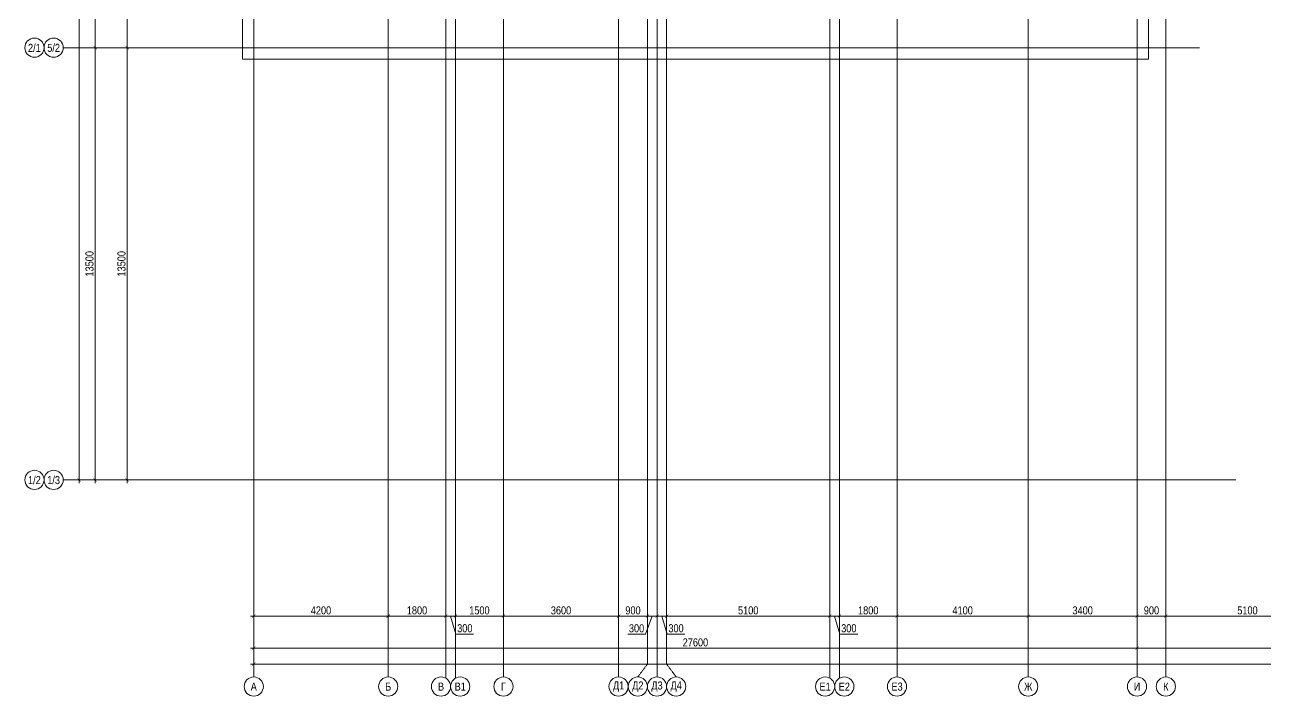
# Model space of a CAD drawing. Header units: millimetres. Extents: x -65509 to 912790, y 446 to 713294.
# Drawn here: x 102168 to 140927, y 551006 to 571975 of the extents above; entities that cross this region are included whole.
import ezdxf
from ezdxf.enums import TextEntityAlignment as Align

# ---------------------------------------------------------------- set-up
doc = ezdxf.new("R2010")
doc.units = ezdxf.units.MM
doc.linetypes.add('CENTER2', pattern=[28.575, 19.05, -3.175, 3.175, -3.175])
doc.linetypes.add('DASHED', pattern=[19.05, 12.7, -6.35])
doc.layers.get('Defpoints').update_dxf_attribs({"color": 250})
doc.layers.add('АР_Делит', color=250, linetype='Continuous', lineweight=0, plot=False)
doc.layers.add('РД_Оси_100', color=250, linetype='Continuous', lineweight=0)
doc.layers.add('РД_Оси_размер', color=250, linetype='Continuous', lineweight=0)
doc.styles.add('style1', font='ARIALN.TTF')
doc.styles.add('ккк', font='isocpeur.ttf', dxfattribs={"width": 0.85, "oblique": 15})
doc.dimstyles.new('Dim100_ареал', dxfattribs={"dimscale": 100, "dimtxt": 2.5, "dimasz": 1, "dimexe": 1, "dimexo": 1, "dimgap": 0.5, "dimtad": 1, "dimzin": 12, "dimdsep": 46, "dimtxsty": 'style1', "dimblk": 'ARCHTICK', "dimcen": 1, "dimdle": 1, "dimclrd": 256, "dimclre": 256, "dimaunit": 1, "dimadec": 0, "dimazin": 3, "dimtfac": 1, "dimtmove": 1, "dimatfit": 3, "dimldrblk": 'OPEN30', "dimfxl": 4, "dimfxlon": 1, "dimtolj": 1, "dimtzin": 0, "dimlwd": 9, "dimlwe": 9, "dimarcsym": 0})

# ---------------------------------------------------------------- blocks, each defined once
blk = doc.blocks.new('_ArchTick')
at = {"color": 0, "linetype": 'ByBlock', "const_width": 0.15}
blk.add_lwpolyline([(-0.5, -0.5), (0.5, 0.5)], dxfattribs=at)
blk = doc.blocks.new('*D228')
at = {"layer": 'Defpoints', "color": 0, "transparency": 16777216}
for p in [(0, -3255), (4200, -3255), (4200, -4255)]:
    blk.add_point(p, dxfattribs=at)
at = {"layer": 'РД_Оси_размер', "color": 0, "lineweight": 5, "transparency": 16777216}
for p, q in [((-100, -4255), (4300, -4255)), ((0, -4055), (0, -4355)), ((4200, -4055), (4200, -4355))]:
    blk.add_line(p, q, dxfattribs=at)
at = {"layer": 'РД_Оси_размер', "color": 0, "lineweight": 5, "transparency": 16777216, "xscale": 100, "yscale": 100, "zscale": 100, "rotation": 180}
blk.add_blockref('_ArchTick', (0, -4255), dxfattribs=at)
at = {"layer": 'РД_Оси_размер', "color": 0, "lineweight": 5, "transparency": 16777216, "xscale": 100, "yscale": 100, "zscale": 100}
blk.add_blockref('_ArchTick', (4200, -4255), dxfattribs=at)
at = {"layer": 'РД_Оси_размер', "color": 0, "transparency": 16777216, "insert": (2100, -4077), "char_height": 250, "attachment_point": 5, "style": 'style1'}
blk.add_mtext('\\A1;4200', dxfattribs=at)
blk = doc.blocks.new('_Open30')
at = {"color": 0, "linetype": 'ByBlock', "lineweight": -2}
for p, q in [((-1, 0.27), (0, 0)), ((0, 0), (-1, -0.27)), ((0, 0), (-1, 0))]:
    blk.add_line(p, q, dxfattribs=at)
blk = doc.blocks.new('A-iden')
at = {"linetype": 'Continuous', "lineweight": 5}
blk.add_circle((0, -4), 3, dxfattribs=at)
at = {"color": 0, "linetype": 'Continuous', "lineweight": 20, "style": 'ккк', "width": 0.85}
blk.add_attdef('ID', text='', height=8, dxfattribs=at).set_placement((0.31, -3.85), align=Align.MIDDLE_CENTER)
blk = doc.blocks.new('*D281')
at = {"layer": 'Defpoints', "color": 0, "transparency": 16777216}
for p in [(4200, -3255), (6000, -3255), (6000, -4255)]:
    blk.add_point(p, dxfattribs=at)
at = {"layer": 'РД_Оси_размер', "color": 0, "lineweight": 5, "transparency": 16777216}
for p, q in [((4100, -4255), (6100, -4255)), ((4200, -4055), (4200, -4355)), ((6000, -4055), (6000, -4355))]:
    blk.add_line(p, q, dxfattribs=at)
at = {"layer": 'РД_Оси_размер', "color": 0, "lineweight": 5, "transparency": 16777216, "xscale": 100, "yscale": 100, "zscale": 100, "rotation": 180}
blk.add_blockref('_ArchTick', (4200, -4255), dxfattribs=at)
at = {"layer": 'РД_Оси_размер', "color": 0, "lineweight": 5, "transparency": 16777216, "xscale": 100, "yscale": 100, "zscale": 100}
blk.add_blockref('_ArchTick', (6000, -4255), dxfattribs=at)
at = {"layer": 'РД_Оси_размер', "color": 0, "transparency": 16777216, "insert": (5100, -4077), "char_height": 250, "attachment_point": 5, "style": 'style1'}
blk.add_mtext('\\A1;1800', dxfattribs=at)
blk = doc.blocks.new('*D282')
at = {"layer": 'Defpoints', "color": 0, "transparency": 16777216}
for p in [(6000, -3255), (6300, -3255), (6300, -4255)]:
    blk.add_point(p, dxfattribs=at)
at = {"layer": 'РД_Оси_размер', "color": 0, "lineweight": 5, "transparency": 16777216}
for p, q in [((5900, -4255), (6400, -4255)), ((6000, -4055), (6000, -4355)), ((6150, -4255), (6317, -4813)), ((6300, -4055), (6300, -4355)), ((6317, -4813), (6870, -4813))]:
    blk.add_line(p, q, dxfattribs=at)
at = {"layer": 'РД_Оси_размер', "color": 0, "lineweight": 5, "transparency": 16777216, "xscale": 100, "yscale": 100, "zscale": 100, "rotation": 180}
blk.add_blockref('_ArchTick', (6000, -4255), dxfattribs=at)
at = {"layer": 'РД_Оси_размер', "color": 0, "lineweight": 5, "transparency": 16777216, "xscale": 100, "yscale": 100, "zscale": 100}
blk.add_blockref('_ArchTick', (6300, -4255), dxfattribs=at)
at = {"layer": 'РД_Оси_размер', "color": 0, "transparency": 16777216, "insert": (6594, -4635), "char_height": 250, "attachment_point": 5, "style": 'style1'}
blk.add_mtext('\\A1;300', dxfattribs=at)
blk = doc.blocks.new('*D283')
at = {"layer": 'Defpoints', "color": 0, "transparency": 16777216}
for p in [(6300, -3255), (7800, -3255), (7800, -4255)]:
    blk.add_point(p, dxfattribs=at)
at = {"layer": 'РД_Оси_размер', "color": 0, "lineweight": 5, "transparency": 16777216}
for p, q in [((6200, -4255), (7900, -4255)), ((6300, -4055), (6300, -4355)), ((7800, -4055), (7800, -4355))]:
    blk.add_line(p, q, dxfattribs=at)
at = {"layer": 'РД_Оси_размер', "color": 0, "lineweight": 5, "transparency": 16777216, "xscale": 100, "yscale": 100, "zscale": 100, "rotation": 180}
blk.add_blockref('_ArchTick', (6300, -4255), dxfattribs=at)
at = {"layer": 'РД_Оси_размер', "color": 0, "lineweight": 5, "transparency": 16777216, "xscale": 100, "yscale": 100, "zscale": 100}
blk.add_blockref('_ArchTick', (7800, -4255), dxfattribs=at)
at = {"layer": 'РД_Оси_размер', "color": 0, "transparency": 16777216, "insert": (7050, -4077), "char_height": 250, "attachment_point": 5, "style": 'style1'}
blk.add_mtext('\\A1;1500', dxfattribs=at)
blk = doc.blocks.new('*D284')
at = {"layer": 'Defpoints', "color": 0, "transparency": 16777216}
for p in [(7800, -3255), (11400, -3255), (11400, -4255)]:
    blk.add_point(p, dxfattribs=at)
at = {"layer": 'РД_Оси_размер', "color": 0, "lineweight": 5, "transparency": 16777216}
for p, q in [((7700, -4255), (11500, -4255)), ((7800, -4055), (7800, -4355)), ((11400, -4055), (11400, -4355))]:
    blk.add_line(p, q, dxfattribs=at)
at = {"layer": 'РД_Оси_размер', "color": 0, "lineweight": 5, "transparency": 16777216, "xscale": 100, "yscale": 100, "zscale": 100, "rotation": 180}
blk.add_blockref('_ArchTick', (7800, -4255), dxfattribs=at)
at = {"layer": 'РД_Оси_размер', "color": 0, "lineweight": 5, "transparency": 16777216, "xscale": 100, "yscale": 100, "zscale": 100}
blk.add_blockref('_ArchTick', (11400, -4255), dxfattribs=at)
at = {"layer": 'РД_Оси_размер', "color": 0, "transparency": 16777216, "insert": (9600, -4077), "char_height": 250, "attachment_point": 5, "style": 'style1'}
blk.add_mtext('\\A1;3600', dxfattribs=at)
blk = doc.blocks.new('*D285')
at = {"layer": 'Defpoints', "color": 0, "transparency": 16777216}
for p in [(11400, -3255), (12300, -3255), (12300, -4255)]:
    blk.add_point(p, dxfattribs=at)
at = {"layer": 'РД_Оси_размер', "color": 0, "lineweight": 5, "transparency": 16777216}
for p, q in [((11300, -4255), (12400, -4255)), ((11400, -4055), (11400, -4355)), ((12300, -4055), (12300, -4355))]:
    blk.add_line(p, q, dxfattribs=at)
at = {"layer": 'РД_Оси_размер', "color": 0, "lineweight": 5, "transparency": 16777216, "xscale": 100, "yscale": 100, "zscale": 100, "rotation": 180}
blk.add_blockref('_ArchTick', (11400, -4255), dxfattribs=at)
at = {"layer": 'РД_Оси_размер', "color": 0, "lineweight": 5, "transparency": 16777216, "xscale": 100, "yscale": 100, "zscale": 100}
blk.add_blockref('_ArchTick', (12300, -4255), dxfattribs=at)
at = {"layer": 'РД_Оси_размер', "color": 0, "transparency": 16777216, "insert": (11850, -4077), "char_height": 250, "attachment_point": 5, "style": 'style1'}
blk.add_mtext('\\A1;900', dxfattribs=at)
blk = doc.blocks.new('*D286')
at = {"layer": 'Defpoints', "color": 0, "transparency": 16777216}
for p in [(12300, -3255), (12600, -3255), (12600, -4255)]:
    blk.add_point(p, dxfattribs=at)
at = {"layer": 'РД_Оси_размер', "color": 0, "lineweight": 5, "transparency": 16777216}
for p, q in [((12200, -4255), (12700, -4255)), ((12450, -4255), (12237, -4813)), ((12300, -4055), (12300, -4355)), ((12600, -4055), (12600, -4355)), ((12237, -4813), (11684, -4813))]:
    blk.add_line(p, q, dxfattribs=at)
at = {"layer": 'РД_Оси_размер', "color": 0, "lineweight": 5, "transparency": 16777216, "xscale": 100, "yscale": 100, "zscale": 100, "rotation": 180}
blk.add_blockref('_ArchTick', (12300, -4255), dxfattribs=at)
at = {"layer": 'РД_Оси_размер', "color": 0, "lineweight": 5, "transparency": 16777216, "xscale": 100, "yscale": 100, "zscale": 100}
blk.add_blockref('_ArchTick', (12600, -4255), dxfattribs=at)
at = {"layer": 'РД_Оси_размер', "color": 0, "transparency": 16777216, "insert": (11960, -4636), "char_height": 250, "attachment_point": 5, "style": 'style1'}
blk.add_mtext('\\A1;300', dxfattribs=at)
blk = doc.blocks.new('*D287')
at = {"layer": 'Defpoints', "color": 0, "transparency": 16777216}
for p in [(12600, -3255), (12900, -3255), (12900, -4255)]:
    blk.add_point(p, dxfattribs=at)
at = {"layer": 'РД_Оси_размер', "color": 0, "lineweight": 5, "transparency": 16777216}
for p, q in [((12500, -4255), (13000, -4255)), ((12600, -4055), (12600, -4355)), ((12750, -4255), (12917, -4813)), ((12900, -4055), (12900, -4355)), ((12917, -4813), (13470, -4813))]:
    blk.add_line(p, q, dxfattribs=at)
at = {"layer": 'РД_Оси_размер', "color": 0, "lineweight": 5, "transparency": 16777216, "xscale": 100, "yscale": 100, "zscale": 100, "rotation": 180}
blk.add_blockref('_ArchTick', (12600, -4255), dxfattribs=at)
at = {"layer": 'РД_Оси_размер', "color": 0, "lineweight": 5, "transparency": 16777216, "xscale": 100, "yscale": 100, "zscale": 100}
blk.add_blockref('_ArchTick', (12900, -4255), dxfattribs=at)
at = {"layer": 'РД_Оси_размер', "color": 0, "transparency": 16777216, "insert": (13194, -4635), "char_height": 250, "attachment_point": 5, "style": 'style1'}
blk.add_mtext('\\A1;300', dxfattribs=at)
blk = doc.blocks.new('*D288')
at = {"layer": 'Defpoints', "color": 0, "transparency": 16777216}
for p in [(12900, -3255), (18000, -3255), (18000, -4255)]:
    blk.add_point(p, dxfattribs=at)
at = {"layer": 'РД_Оси_размер', "color": 0, "lineweight": 5, "transparency": 16777216}
for p, q in [((12800, -4255), (18100, -4255)), ((12900, -4055), (12900, -4355)), ((18000, -4055), (18000, -4355))]:
    blk.add_line(p, q, dxfattribs=at)
at = {"layer": 'РД_Оси_размер', "color": 0, "lineweight": 5, "transparency": 16777216, "xscale": 100, "yscale": 100, "zscale": 100, "rotation": 180}
blk.add_blockref('_ArchTick', (12900, -4255), dxfattribs=at)
at = {"layer": 'РД_Оси_размер', "color": 0, "lineweight": 5, "transparency": 16777216, "xscale": 100, "yscale": 100, "zscale": 100}
blk.add_blockref('_ArchTick', (18000, -4255), dxfattribs=at)
at = {"layer": 'РД_Оси_размер', "color": 0, "transparency": 16777216, "insert": (15450, -4077), "char_height": 250, "attachment_point": 5, "style": 'style1'}
blk.add_mtext('\\A1;5100', dxfattribs=at)
blk = doc.blocks.new('*D289')
at = {"layer": 'Defpoints', "color": 0, "transparency": 16777216}
for p in [(18000, -3255), (18300, -3255), (18300, -4255)]:
    blk.add_point(p, dxfattribs=at)
at = {"layer": 'РД_Оси_размер', "color": 0, "lineweight": 5, "transparency": 16777216}
for p, q in [((17900, -4255), (18400, -4255)), ((18000, -4055), (18000, -4355)), ((18150, -4255), (18317, -4813)), ((18300, -4055), (18300, -4355)), ((18317, -4813), (18870, -4813))]:
    blk.add_line(p, q, dxfattribs=at)
at = {"layer": 'РД_Оси_размер', "color": 0, "lineweight": 5, "transparency": 16777216, "xscale": 100, "yscale": 100, "zscale": 100, "rotation": 180}
blk.add_blockref('_ArchTick', (18000, -4255), dxfattribs=at)
at = {"layer": 'РД_Оси_размер', "color": 0, "lineweight": 5, "transparency": 16777216, "xscale": 100, "yscale": 100, "zscale": 100}
blk.add_blockref('_ArchTick', (18300, -4255), dxfattribs=at)
at = {"layer": 'РД_Оси_размер', "color": 0, "transparency": 16777216, "insert": (18594, -4635), "char_height": 250, "attachment_point": 5, "style": 'style1'}
blk.add_mtext('\\A1;300', dxfattribs=at)
blk = doc.blocks.new('*D290')
at = {"layer": 'Defpoints', "color": 0, "transparency": 16777216}
for p in [(18300, -3255), (20100, -3255), (20100, -4255)]:
    blk.add_point(p, dxfattribs=at)
at = {"layer": 'РД_Оси_размер', "color": 0, "lineweight": 5, "transparency": 16777216}
for p, q in [((18200, -4255), (20200, -4255)), ((18300, -4055), (18300, -4355)), ((20100, -4055), (20100, -4355))]:
    blk.add_line(p, q, dxfattribs=at)
at = {"layer": 'РД_Оси_размер', "color": 0, "lineweight": 5, "transparency": 16777216, "xscale": 100, "yscale": 100, "zscale": 100, "rotation": 180}
blk.add_blockref('_ArchTick', (18300, -4255), dxfattribs=at)
at = {"layer": 'РД_Оси_размер', "color": 0, "lineweight": 5, "transparency": 16777216, "xscale": 100, "yscale": 100, "zscale": 100}
blk.add_blockref('_ArchTick', (20100, -4255), dxfattribs=at)
at = {"layer": 'РД_Оси_размер', "color": 0, "transparency": 16777216, "insert": (19200, -4077), "char_height": 250, "attachment_point": 5, "style": 'style1'}
blk.add_mtext('\\A1;1800', dxfattribs=at)
blk = doc.blocks.new('*D291')
at = {"layer": 'Defpoints', "color": 0, "transparency": 16777216}
for p in [(20100, -3255), (24200, -3255), (24200, -4255)]:
    blk.add_point(p, dxfattribs=at)
at = {"layer": 'РД_Оси_размер', "color": 0, "lineweight": 5, "transparency": 16777216}
for p, q in [((20000, -4255), (24300, -4255)), ((20100, -4055), (20100, -4355)), ((24200, -4055), (24200, -4355))]:
    blk.add_line(p, q, dxfattribs=at)
at = {"layer": 'РД_Оси_размер', "color": 0, "lineweight": 5, "transparency": 16777216, "xscale": 100, "yscale": 100, "zscale": 100, "rotation": 180}
blk.add_blockref('_ArchTick', (20100, -4255), dxfattribs=at)
at = {"layer": 'РД_Оси_размер', "color": 0, "lineweight": 5, "transparency": 16777216, "xscale": 100, "yscale": 100, "zscale": 100}
blk.add_blockref('_ArchTick', (24200, -4255), dxfattribs=at)
at = {"layer": 'РД_Оси_размер', "color": 0, "transparency": 16777216, "insert": (22150, -4077), "char_height": 250, "attachment_point": 5, "style": 'style1'}
blk.add_mtext('\\A1;4100', dxfattribs=at)
blk = doc.blocks.new('*D292')
at = {"layer": 'Defpoints', "color": 0, "transparency": 16777216}
for p in [(24200, -3255), (27600, -3255), (27600, -4255)]:
    blk.add_point(p, dxfattribs=at)
at = {"layer": 'РД_Оси_размер', "color": 0, "lineweight": 5, "transparency": 16777216}
for p, q in [((24100, -4255), (27700, -4255)), ((24200, -4055), (24200, -4355)), ((27600, -4055), (27600, -4355))]:
    blk.add_line(p, q, dxfattribs=at)
at = {"layer": 'РД_Оси_размер', "color": 0, "lineweight": 5, "transparency": 16777216, "xscale": 100, "yscale": 100, "zscale": 100, "rotation": 180}
blk.add_blockref('_ArchTick', (24200, -4255), dxfattribs=at)
at = {"layer": 'РД_Оси_размер', "color": 0, "lineweight": 5, "transparency": 16777216, "xscale": 100, "yscale": 100, "zscale": 100}
blk.add_blockref('_ArchTick', (27600, -4255), dxfattribs=at)
at = {"layer": 'РД_Оси_размер', "color": 0, "transparency": 16777216, "insert": (25900, -4077), "char_height": 250, "attachment_point": 5, "style": 'style1'}
blk.add_mtext('\\A1;3400', dxfattribs=at)
blk = doc.blocks.new('*D293')
at = {"layer": 'Defpoints', "color": 0, "transparency": 16777216}
for p in [(27600, -3255), (28500, -3255), (28500, -4255)]:
    blk.add_point(p, dxfattribs=at)
at = {"layer": 'РД_Оси_размер', "color": 0, "lineweight": 5, "transparency": 16777216}
for p, q in [((27500, -4255), (28600, -4255)), ((27600, -4055), (27600, -4355)), ((28500, -4055), (28500, -4355))]:
    blk.add_line(p, q, dxfattribs=at)
at = {"layer": 'РД_Оси_размер', "color": 0, "lineweight": 5, "transparency": 16777216, "xscale": 100, "yscale": 100, "zscale": 100, "rotation": 180}
blk.add_blockref('_ArchTick', (27600, -4255), dxfattribs=at)
at = {"layer": 'РД_Оси_размер', "color": 0, "lineweight": 5, "transparency": 16777216, "xscale": 100, "yscale": 100, "zscale": 100}
blk.add_blockref('_ArchTick', (28500, -4255), dxfattribs=at)
at = {"layer": 'РД_Оси_размер', "color": 0, "transparency": 16777216, "insert": (28050, -4077), "char_height": 250, "attachment_point": 5, "style": 'style1'}
blk.add_mtext('\\A1;900', dxfattribs=at)
blk = doc.blocks.new('*D294')
at = {"layer": 'Defpoints', "color": 0, "transparency": 16777216}
for p in [(28500, -3255), (33600, -3255), (33600, -4255)]:
    blk.add_point(p, dxfattribs=at)
at = {"layer": 'РД_Оси_размер', "color": 0, "lineweight": 5, "transparency": 16777216}
for p, q in [((28400, -4255), (33700, -4255)), ((28500, -4055), (28500, -4355)), ((33600, -4055), (33600, -4355))]:
    blk.add_line(p, q, dxfattribs=at)
at = {"layer": 'РД_Оси_размер', "color": 0, "lineweight": 5, "transparency": 16777216, "xscale": 100, "yscale": 100, "zscale": 100, "rotation": 180}
blk.add_blockref('_ArchTick', (28500, -4255), dxfattribs=at)
at = {"layer": 'РД_Оси_размер', "color": 0, "lineweight": 5, "transparency": 16777216, "xscale": 100, "yscale": 100, "zscale": 100}
blk.add_blockref('_ArchTick', (33600, -4255), dxfattribs=at)
at = {"layer": 'РД_Оси_размер', "color": 0, "transparency": 16777216, "insert": (31050, -4077), "char_height": 250, "attachment_point": 5, "style": 'style1'}
blk.add_mtext('\\A1;5100', dxfattribs=at)
blk = doc.blocks.new('*D204')
at = {"layer": 'Defpoints', "color": 0, "transparency": 16777216}
for p in [(0, -3255), (114600, -3255), (114600, -5755)]:
    blk.add_point(p, dxfattribs=at)
at = {"layer": 'РД_Оси_размер', "color": 0, "lineweight": 5, "transparency": 16777216}
for p, q in [((-100, -5755), (114700, -5755)), ((0, -5555), (0, -5855)), ((114600, -5555), (114600, -5855))]:
    blk.add_line(p, q, dxfattribs=at)
at = {"layer": 'РД_Оси_размер', "color": 0, "lineweight": 5, "transparency": 16777216, "xscale": 100, "yscale": 100, "zscale": 100, "rotation": 180}
blk.add_blockref('_ArchTick', (0, -5755), dxfattribs=at)
at = {"layer": 'РД_Оси_размер', "color": 0, "lineweight": 5, "transparency": 16777216, "xscale": 100, "yscale": 100, "zscale": 100}
blk.add_blockref('_ArchTick', (114600, -5755), dxfattribs=at)
at = {"layer": 'РД_Оси_размер', "color": 0, "transparency": 16777216, "insert": (57300, -5577), "char_height": 250, "attachment_point": 5, "style": 'style1'}
blk.add_mtext('\\A1;114600', dxfattribs=at)
blk = doc.blocks.new('*D245')
at = {"layer": 'Defpoints', "color": 0, "transparency": 16777216}
for p in [(-5455, 134700), (-2955, 134700), (-2955, 0)]:
    blk.add_point(p, dxfattribs=at)
at = {"layer": 'РД_Оси_размер', "color": 0, "lineweight": 5, "transparency": 16777216}
for p, q in [((-5255, 134700), (-5555, 134700)), ((-5455, -100), (-5455, 134800)), ((-5255, 0), (-5555, 0))]:
    blk.add_line(p, q, dxfattribs=at)
at = {"layer": 'РД_Оси_размер', "color": 0, "lineweight": 5, "transparency": 16777216, "xscale": 100, "yscale": 100, "zscale": 100}
for p, rotation in [((-5455, 134700), 90), ((-5455, 0), 270)]:
    blk.add_blockref('_ArchTick', p, dxfattribs=dict(at, rotation=rotation))
at = {"layer": 'РД_Оси_размер', "color": 0, "transparency": 16777216, "insert": (-5633, 67350), "char_height": 250, "attachment_point": 5, "rotation": 90, "style": 'style1'}
blk.add_mtext('\\A1;134700', dxfattribs=at)
blk = doc.blocks.new('*D205')
at = {"layer": 'Defpoints', "color": 0, "transparency": 16777216}
for p in [(-3955, 13500), (-3220, 13500), (-2955, 0)]:
    blk.add_point(p, dxfattribs=at)
at = {"layer": 'РД_Оси_размер', "color": 0, "lineweight": 5, "transparency": 16777216}
for p, q in [((-3955, -100), (-3955, 13600)), ((-3755, 13500), (-4055, 13500)), ((-3755, 0), (-4055, 0))]:
    blk.add_line(p, q, dxfattribs=at)
at = {"layer": 'РД_Оси_размер', "color": 0, "lineweight": 5, "transparency": 16777216, "xscale": 100, "yscale": 100, "zscale": 100}
for p, rotation in [((-3955, 13500), 90), ((-3955, 0), 270)]:
    blk.add_blockref('_ArchTick', p, dxfattribs=dict(at, rotation=rotation))
at = {"layer": 'РД_Оси_размер', "color": 0, "transparency": 16777216, "insert": (-4133, 6750), "char_height": 250, "attachment_point": 5, "rotation": 90, "style": 'style1'}
blk.add_mtext('\\A1;13500', dxfattribs=at)
blk = doc.blocks.new('*D206')
at = {"layer": 'Defpoints', "color": 0, "transparency": 16777216}
for p in [(-3955, 21300), (-2955, 21300), (-3220, 13500)]:
    blk.add_point(p, dxfattribs=at)
at = {"layer": 'РД_Оси_размер', "color": 0, "lineweight": 5, "transparency": 16777216}
for p, q in [((-3955, 13400), (-3955, 21400)), ((-3755, 21300), (-4055, 21300)), ((-3755, 13500), (-4055, 13500))]:
    blk.add_line(p, q, dxfattribs=at)
at = {"layer": 'РД_Оси_размер', "color": 0, "lineweight": 5, "transparency": 16777216, "xscale": 100, "yscale": 100, "zscale": 100}
for p, rotation in [((-3955, 21300), 90), ((-3955, 13500), 270)]:
    blk.add_blockref('_ArchTick', p, dxfattribs=dict(at, rotation=rotation))
at = {"layer": 'РД_Оси_размер', "color": 0, "transparency": 16777216, "insert": (-4133, 17400), "char_height": 250, "attachment_point": 5, "rotation": 90, "style": 'style1'}
blk.add_mtext('\\A1;7800', dxfattribs=at)
blk = doc.blocks.new('*D236')
at = {"layer": 'Defpoints', "color": 0, "transparency": 16777216}
for p in [(-4955, 13500), (-2955, 13500), (-2955, 0)]:
    blk.add_point(p, dxfattribs=at)
at = {"layer": 'РД_Оси_размер', "color": 0, "lineweight": 5, "transparency": 16777216}
for p, q in [((-4955, -100), (-4955, 13600)), ((-4755, 13500), (-5055, 13500)), ((-4755, 0), (-5055, 0))]:
    blk.add_line(p, q, dxfattribs=at)
at = {"layer": 'РД_Оси_размер', "color": 0, "lineweight": 5, "transparency": 16777216, "xscale": 100, "yscale": 100, "zscale": 100}
for p, rotation in [((-4955, 13500), 90), ((-4955, 0), 270)]:
    blk.add_blockref('_ArchTick', p, dxfattribs=dict(at, rotation=rotation))
at = {"layer": 'РД_Оси_размер', "color": 0, "transparency": 16777216, "insert": (-5133, 6750), "char_height": 250, "attachment_point": 5, "rotation": 90, "style": 'style1'}
blk.add_mtext('\\A1;13500', dxfattribs=at)
blk = doc.blocks.new('*D237')
at = {"layer": 'Defpoints', "color": 0, "transparency": 16777216}
for p in [(-4955, 63900), (-2955, 63900), (-2955, 13500)]:
    blk.add_point(p, dxfattribs=at)
at = {"layer": 'РД_Оси_размер', "color": 0, "lineweight": 5, "transparency": 16777216}
for p, q in [((-4955, 13400), (-4955, 64000)), ((-4755, 63900), (-5055, 63900)), ((-4755, 13500), (-5055, 13500))]:
    blk.add_line(p, q, dxfattribs=at)
at = {"layer": 'РД_Оси_размер', "color": 0, "lineweight": 5, "transparency": 16777216, "xscale": 100, "yscale": 100, "zscale": 100}
for p, rotation in [((-4955, 63900), 90), ((-4955, 13500), 270)]:
    blk.add_blockref('_ArchTick', p, dxfattribs=dict(at, rotation=rotation))
at = {"layer": 'РД_Оси_размер', "color": 0, "transparency": 16777216, "insert": (-5133, 38700), "char_height": 250, "attachment_point": 5, "rotation": 90, "style": 'style1'}
blk.add_mtext('\\A1;50400', dxfattribs=at)
blk = doc.blocks.new('*D241')
at = {"layer": 'Defpoints', "color": 0, "transparency": 16777216}
for p in [(0, -3255), (27600, -3255), (27600, -5255)]:
    blk.add_point(p, dxfattribs=at)
at = {"layer": 'РД_Оси_размер', "color": 0, "lineweight": 5, "transparency": 16777216}
for p, q in [((-100, -5255), (27700, -5255)), ((0, -5055), (0, -5355)), ((27600, -5055), (27600, -5355))]:
    blk.add_line(p, q, dxfattribs=at)
at = {"layer": 'РД_Оси_размер', "color": 0, "lineweight": 5, "transparency": 16777216, "xscale": 100, "yscale": 100, "zscale": 100, "rotation": 180}
blk.add_blockref('_ArchTick', (0, -5255), dxfattribs=at)
at = {"layer": 'РД_Оси_размер', "color": 0, "lineweight": 5, "transparency": 16777216, "xscale": 100, "yscale": 100, "zscale": 100}
blk.add_blockref('_ArchTick', (27600, -5255), dxfattribs=at)
at = {"layer": 'РД_Оси_размер', "color": 0, "transparency": 16777216, "insert": (13800, -5077), "char_height": 250, "attachment_point": 5, "style": 'style1'}
blk.add_mtext('\\A1;27600', dxfattribs=at)
blk = doc.blocks.new('*D224')
at = {"layer": 'Defpoints', "color": 0, "transparency": 16777216}
for p in [(27600, -3255), (45600, -3253), (45600, -5255)]:
    blk.add_point(p, dxfattribs=at)
at = {"layer": 'РД_Оси_размер', "color": 0, "lineweight": 5, "transparency": 16777216}
for p, q in [((27500, -5255), (45700, -5255)), ((27600, -5055), (27600, -5355)), ((45600, -5055), (45600, -5355))]:
    blk.add_line(p, q, dxfattribs=at)
at = {"layer": 'РД_Оси_размер', "color": 0, "lineweight": 5, "transparency": 16777216, "xscale": 100, "yscale": 100, "zscale": 100, "rotation": 180}
blk.add_blockref('_ArchTick', (27600, -5255), dxfattribs=at)
at = {"layer": 'РД_Оси_размер', "color": 0, "lineweight": 5, "transparency": 16777216, "xscale": 100, "yscale": 100, "zscale": 100}
blk.add_blockref('_ArchTick', (45600, -5255), dxfattribs=at)
at = {"layer": 'РД_Оси_размер', "color": 0, "transparency": 16777216, "insert": (36600, -5077), "char_height": 250, "attachment_point": 5, "style": 'style1'}
blk.add_mtext('\\A1;18000', dxfattribs=at)
blk = doc.blocks.new('СОШ_2200_АР_ОСИ_М100_28.05.24')
at = {"layer": 'АР_Делит', "color": 5, "linetype": 'DASHED'}
blk.add_lwpolyline([(114955, 135155), (114955, -355), (93595.036, -355), (93595.036, 13855), (94145, 13855), (94145, 68320), (66055, 68320), (66055, 13857.73), (83455, 13857.73), (83455, -355), (45245, -355), (45245, 13145), (44695, 13145), (44695, 26755), (45245, 26755), (45245, 68320), (20455, 68320), (20455, 26755), (27955, 26755), (27955, 13145), (-355, 13145), (-355, 100855)], dxfattribs=at)
at = {"layer": 'АР_Делит'}
for points in [[(0, -2065.317), (0, 2065.317)], [(-2065.317, 0), (2065.317, 0)]]:
    blk.add_lwpolyline(points, dxfattribs=at)
at = {"layer": 'РД_Оси_100', "linetype": 'CENTER2'}
for p, q in [((0, -6155), (0, 139938.679)), ((4200, -6155), (4200, 139938.679)), ((20100, -6155), (20100, 139938.679)), ((27600, -6155), (27600, 139938.679)), ((-5954.958, 13500), (29555, 13500)), ((-5954.958, 0), (30690.994, 0))]:
    blk.add_line(p, q, dxfattribs=at)
at = {"layer": 'РД_Оси_100', "color": 1, "linetype": 'CENTER2'}
blk.add_line((24200, -6155), (24200, 139938.679), dxfattribs=at)
at = {"layer": 'РД_Оси_100', "linetype": 'CENTER2'}
for points in [[(5849.555, 139938.679), (6000, 139538.679), (6000, -6194.559)], [(6300, -6195.83), (6300, 139538.679), (6450, 139938.679)], [(7800, -6155), (7800, 139938.679)], [(11400, 139938.679), (11400, -6155)], [(12000.12, -6155), (12300, -5755), (12300, 139538.679), (12000, 139938.679)], [(12600, -6155), (12600, 139938.679)], [(13200, -6155), (12900, -5755), (12900, 139538.679), (13220.167, 139939.357)], [(17850, 139938.679), (18000, 139538.679), (18000, -6194.092)], [(18300, -6196.31), (18300, 139538.679), (18450, 139938.679)], [(28500, -6155), (28500, 139938.679)]]:
    blk.add_lwpolyline(points, dxfattribs=at)
at = {"layer": 'РД_Оси_100', "color": 0}
ref = blk.add_blockref('A-iden', (-6854.958, 13900), dxfattribs=dict(at, xscale=100, yscale=100, zscale=100))
ref.add_attrib('ID', '2/1', dxfattribs={"layer": '0', "linetype": 'Continuous', "height": 250, "style": 'style1'}).set_placement((-6854.958, 13500), align=Align.MIDDLE)
ref = blk.add_blockref('A-iden', (-6254.958, 13900), dxfattribs=dict(at, xscale=100, yscale=100, zscale=100))
ref.add_attrib('ID', '5/2', dxfattribs={"layer": '0', "linetype": 'Continuous', "height": 250, "style": 'style1'}).set_placement((-6254.958, 13500), align=Align.MIDDLE)
ref = blk.add_blockref('A-iden', (-6854.958, 400), dxfattribs=dict(at, xscale=100, yscale=100, zscale=100))
ref.add_attrib('ID', '1/2', dxfattribs={"layer": '0', "linetype": 'Continuous', "height": 250, "style": 'style1'}).set_placement((-6854.958, 0), align=Align.MIDDLE)
ref = blk.add_blockref('A-iden', (-6254.958, 400), dxfattribs=dict(at, xscale=100, yscale=100, zscale=100))
ref.add_attrib('ID', '1/3', dxfattribs={"layer": '0', "linetype": 'Continuous', "height": 250, "style": 'style1'}).set_placement((-6254.958, 0), align=Align.MIDDLE)
ref = blk.add_blockref('A-iden', (0, -6054.999), dxfattribs=dict(at, xscale=100, yscale=100, zscale=100))
ref.add_attrib('ID', 'А', dxfattribs={"layer": '0', "linetype": 'Continuous', "height": 250, "style": 'style1'}).set_placement((0, -6454.999), align=Align.MIDDLE)
ref = blk.add_blockref('A-iden', (4200, -6054.999), dxfattribs=dict(at, xscale=100, yscale=100, zscale=100))
ref.add_attrib('ID', 'Б', dxfattribs={"layer": '0', "linetype": 'Continuous', "height": 250, "style": 'style1'}).set_placement((4200, -6454.999), align=Align.MIDDLE)
ref = blk.add_blockref('A-iden', (5851.101, -6054.999), dxfattribs=dict(at, xscale=100, yscale=100, zscale=100))
ref.add_attrib('ID', 'В', dxfattribs={"layer": '0', "linetype": 'Continuous', "height": 250, "style": 'style1'}).set_placement((5851.101, -6454.999), align=Align.MIDDLE)
ref = blk.add_blockref('A-iden', (6451.101, -6054.999), dxfattribs=dict(at, xscale=100, yscale=100, zscale=100))
ref.add_attrib('ID', 'В1', dxfattribs={"layer": '0', "linetype": 'Continuous', "height": 250, "style": 'style1'}).set_placement((6451.101, -6454.999), align=Align.MIDDLE)
ref = blk.add_blockref('A-iden', (7800.734, -6054.999), dxfattribs=dict(at, xscale=100, yscale=100, zscale=100))
ref.add_attrib('ID', 'Г', dxfattribs={"layer": '0', "linetype": 'Continuous', "height": 250, "style": 'style1'}).set_placement((7800.734, -6454.999), align=Align.MIDDLE)
ref = blk.add_blockref('A-iden', (11399.266, -6054.999), dxfattribs=dict(at, xscale=100, yscale=100, zscale=100))
ref.add_attrib('ID', 'Д1', dxfattribs={"layer": '0', "linetype": 'Continuous', "height": 250, "style": 'style1'}).set_placement((11399.266, -6454.999), align=Align.MIDDLE)
ref = blk.add_blockref('A-iden', (11999.266, -6054.999), dxfattribs=dict(at, xscale=100, yscale=100, zscale=100))
ref.add_attrib('ID', 'Д2', dxfattribs={"layer": '0', "linetype": 'Continuous', "height": 250, "style": 'style1'}).set_placement((11999.266, -6454.999), align=Align.MIDDLE)
ref = blk.add_blockref('A-iden', (12599.266, -6054.999), dxfattribs=dict(at, xscale=100, yscale=100, zscale=100))
ref.add_attrib('ID', 'Д3', dxfattribs={"layer": '0', "linetype": 'Continuous', "height": 250, "style": 'style1'}).set_placement((12599.266, -6454.999), align=Align.MIDDLE)
ref = blk.add_blockref('A-iden', (13199.266, -6054.999), dxfattribs=dict(at, xscale=100, yscale=100, zscale=100))
ref.add_attrib('ID', 'Д4', dxfattribs={"layer": '0', "linetype": 'Continuous', "height": 250, "style": 'style1'}).set_placement((13199.266, -6454.999), align=Align.MIDDLE)
ref = blk.add_blockref('A-iden', (17851.921, -6054.999), dxfattribs=dict(at, xscale=100, yscale=100, zscale=100))
ref.add_attrib('ID', 'Е1', dxfattribs={"layer": '0', "linetype": 'Continuous', "height": 250, "style": 'style1'}).set_placement((17851.921, -6454.999), align=Align.MIDDLE)
ref = blk.add_blockref('A-iden', (18451.921, -6054.999), dxfattribs=dict(at, xscale=100, yscale=100, zscale=100))
ref.add_attrib('ID', 'Е2', dxfattribs={"layer": '0', "linetype": 'Continuous', "height": 250, "style": 'style1'}).set_placement((18451.921, -6454.999), align=Align.MIDDLE)
ref = blk.add_blockref('A-iden', (20100, -6054.999), dxfattribs=dict(at, xscale=100, yscale=100, zscale=100))
ref.add_attrib('ID', 'Е3', dxfattribs={"layer": '0', "linetype": 'Continuous', "height": 250, "style": 'style1'}).set_placement((20100, -6454.999), align=Align.MIDDLE)
ref = blk.add_blockref('A-iden', (24200, -6054.999), dxfattribs=dict(at, xscale=100, yscale=100, zscale=100))
ref.add_attrib('ID', 'Ж', dxfattribs={"layer": '0', "linetype": 'Continuous', "height": 250, "style": 'style1'}).set_placement((24200, -6454.999), align=Align.MIDDLE)
ref = blk.add_blockref('A-iden', (27600, -6054.999), dxfattribs=dict(at, xscale=100, yscale=100, zscale=100))
ref.add_attrib('ID', 'И', dxfattribs={"layer": '0', "linetype": 'Continuous', "height": 250, "style": 'style1'}).set_placement((27600, -6454.999), align=Align.MIDDLE)
ref = blk.add_blockref('A-iden', (28499.266, -6054.999), dxfattribs=dict(at, xscale=100, yscale=100, zscale=100))
ref.add_attrib('ID', 'К', dxfattribs={"layer": '0', "linetype": 'Continuous', "height": 250, "style": 'style1'}).set_placement((28499.266, -6454.999), align=Align.MIDDLE)
at = {"layer": 'РД_Оси_размер'}
for base, p1, p2, picture, middle in [((-5454.958, 134700), (-2954.958, 0), (-2954.958, 134700), '*D245', (-5632.601, 67350)), ((-4954.958, 63900), (-2954.958, 13500), (-2954.958, 63900), '*D237', (-5132.601, 38700)), ((-3954.958, 21300), (-3220.264, 13500), (-2954.958, 21300), '*D206', (-4132.601, 17400)), ((-4954.958, 13500), (-2954.958, 0), (-2954.958, 13500), '*D236', (-5132.601, 6750)), ((-3954.958, 13500), (-2954.958, 0), (-3220.264, 13500), '*D205', (-4132.601, 6750))]:
    dim = blk.add_linear_dim(base=base, p1=p1, p2=p2, angle=90, dimstyle='Dim100_ареал', dxfattribs=at)
    dim.commit()
    dim.dimension.update_dxf_attribs({"geometry": picture, "text_midpoint": middle})
for base, p1, p2, picture, middle in [((4200, -4255), (0, -3255), (4200, -3255), '*D228', (2100, -4077.357)), ((114600, -5755), (0, -3255), (114600, -3255), '*D204', (57300, -5577.357)), ((27600, -5255), (0, -3255), (27600, -3255), '*D241', (13800, -5077.357)), ((6000, -4255), (4200, -3255), (6000, -3255), '*D281', (5100, -4077.357)), ((6300, -4255), (6000, -3255), (6300, -3255), '*D282', (6367.379, -4635.286)), ((7800, -4255), (6300, -3255), (7800, -3255), '*D283', (7050, -4077.357)), ((11400, -4255), (7800, -3255), (11400, -3255), '*D284', (9600, -4077.357)), ((12300, -4255), (11400, -3255), (12300, -3255), '*D285', (11850, -4077.357)), ((12900, -4255), (12600, -3255), (12900, -3255), '*D287', (12967.379, -4635.286)), ((18000, -4255), (12900, -3255), (18000, -3255), '*D288', (15450, -4077.357)), ((18300, -4255), (18000, -3255), (18300, -3255), '*D289', (18367.379, -4635.286)), ((20100, -4255), (18300, -3255), (20100, -3255), '*D290', (19200, -4077.357)), ((24200, -4255), (20100, -3255), (24200, -3255), '*D291', (22150, -4077.357)), ((27600, -4255), (24200, -3255), (27600, -3255), '*D292', (25900, -4077.357)), ((45600, -5255), (27600, -3255), (45600, -3253.064), '*D224', (36600, -5077.357)), ((28500, -4255), (27600, -3255), (28500, -3255), '*D293', (28050, -4077.357)), ((33600, -4255), (28500, -3255), (33600, -3255), '*D294', (31050, -4077.357))]:
    dim = blk.add_linear_dim(base=base, p1=p1, p2=p2, dimstyle='Dim100_ареал', dxfattribs=at)
    dim.commit()
    dim.dimension.update_dxf_attribs({"geometry": picture, "text_midpoint": middle})
dim = blk.add_linear_dim(base=(12600, -4255), p1=(12300, -3255), p2=(12600, -3255), dimstyle='Dim100_ареал', dxfattribs=at)
dim.commit()
dim.dimension.update_dxf_attribs({"geometry": '*D286', "text_midpoint": (12186.596, -4813.295), "dimtype": 128})

msp = doc.modelspace()

# ---------------------------------------------------------------- block references
at = {"layer": 'РД_Оси_100'}
msp.add_blockref('СОШ_2200_АР_ОСИ_М100_28.05.24', (109322.589, 557760.764), dxfattribs=at)

doc.saveas('drawing.dxf')
